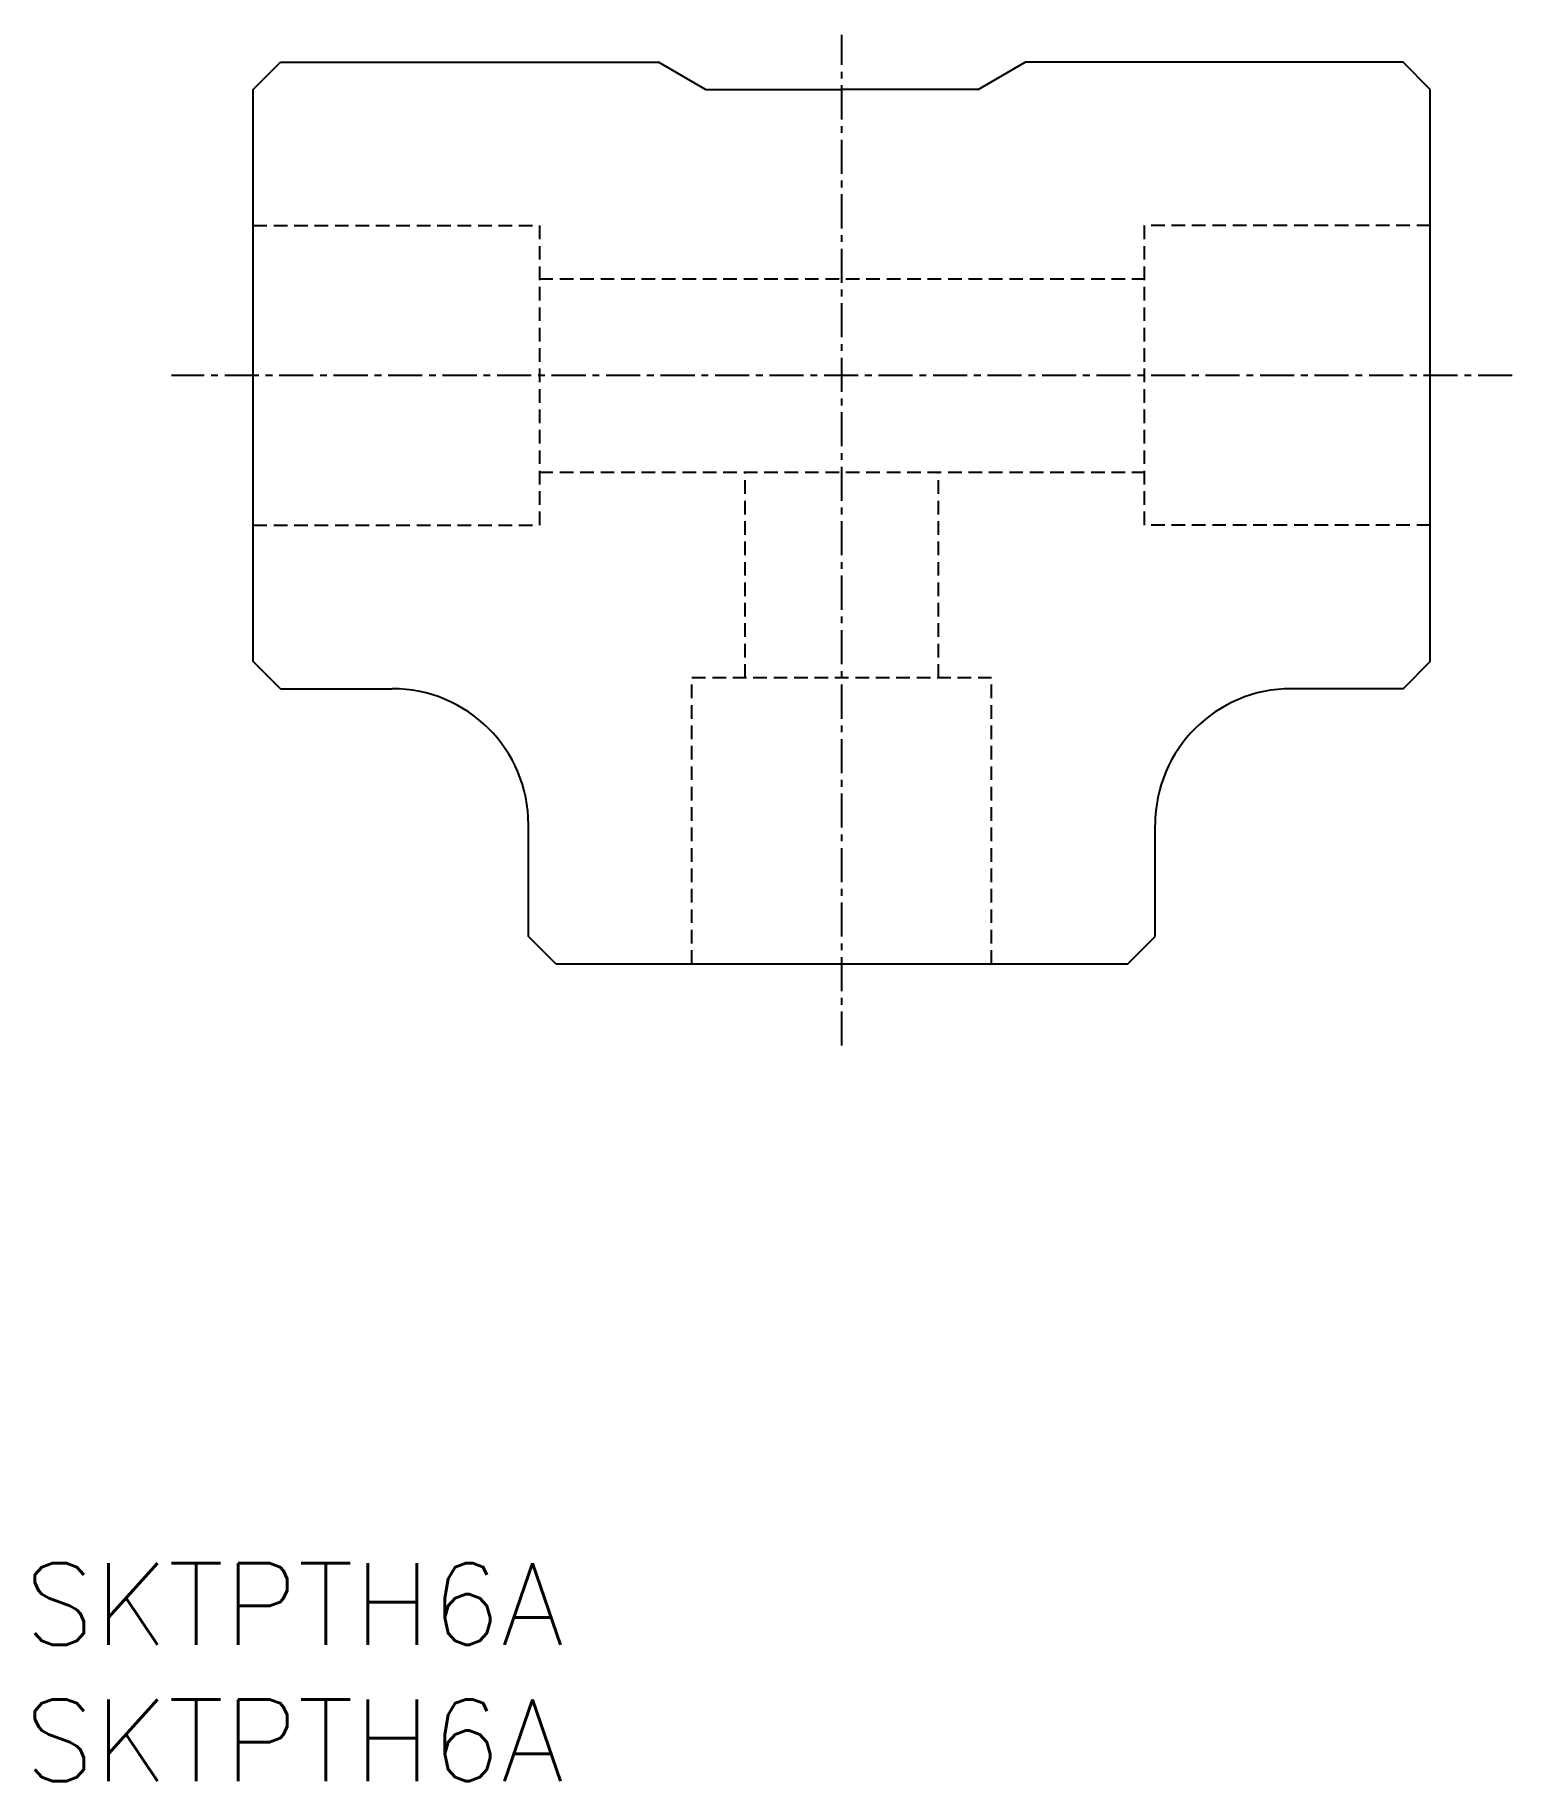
# Model space of a CAD drawing. Extents: x 0.4 to 54.6, y 0 to 64.1.
import ezdxf

# ---------------------------------------------------------------- set-up
doc = ezdxf.new("R2010")
doc.units = 0
doc.linetypes.add('CENTER', pattern=[2, 1.25, -0.25, 0.25, -0.25])
doc.linetypes.add('DASHED', pattern=[0.75, 0.5, -0.25])
doc.layers.get('0').update_dxf_attribs({"linetype": 'CONTINUOUS'})
doc.layers.add('CENTER', color=1, linetype='CENTER')
doc.styles.get("Standard").update_dxf_attribs({"font": 'txt.shx'})

# ---------------------------------------------------------------- blocks, each defined once
blk = doc.blocks.new('*U6')
at = {"color": 7, "linetype": 'CONTINUOUS'}
blk.add_text('SKTPTH6A', height=3, dxfattribs=at).set_placement((0, 0))
blk = doc.blocks.new('*U7')
at = {"color": 7, "linetype": 'CONTINUOUS'}
blk.add_text('SKTPTH6A', height=3, dxfattribs=at).set_placement((0, 5))

msp = doc.modelspace()

# ---------------------------------------------------------------- linework, layer by layer
at = {"color": 7, "linetype": 'CONTINUOUS'}
for p, q in [((8.4, 62.1), (9.4, 63.1)), ((9.4, 63.1), (23.268, 63.1)), ((25, 62.1), (23.268, 63.1)), ((35, 62.1), (36.732, 63.1)), ((50.6, 63.1), (36.732, 63.1)), ((51.6, 62.1), (50.6, 63.1)), ((8.4, 41.1), (8.4, 62.1)), ((25, 62.1), (30, 62.1)), ((35, 62.1), (30, 62.1)), ((51.6, 41.1), (51.6, 62.1)), ((9.4, 40.1), (8.4, 41.1)), ((50.6, 40.1), (51.6, 41.1)), ((9.4, 40.1), (13.5, 40.1)), ((50.6, 40.1), (46.5, 40.1)), ((18.5, 31), (18.5, 35.1)), ((41.5, 31), (41.5, 35.1)), ((19.5, 30), (18.5, 31)), ((40.5, 30), (41.5, 31)), ((19.5, 30), (40.5, 30))]:
    msp.add_line(p, q, dxfattribs=at)
at = {"color": 3, "linetype": 'DASHED'}
for p, q in [((8.4, 57.1), (18.9, 57.1)), ((18.9, 57.1), (18.9, 46.1)), ((41.1, 57.1), (41.1, 46.1)), ((51.6, 57.1), (41.1, 57.1)), ((18.9, 55.15), (41.1, 55.15)), ((18.9, 48.05), (41.1, 48.05)), ((26.45, 40.5), (26.45, 48.05)), ((33.55, 40.5), (33.55, 48.05)), ((8.4, 46.1), (18.9, 46.1)), ((51.6, 46.1), (41.1, 46.1)), ((24.5, 30), (24.5, 40.5)), ((35.5, 40.5), (24.5, 40.5)), ((35.5, 30), (35.5, 40.5))]:
    msp.add_line(p, q, dxfattribs=at)
at = {"color": 7, "linetype": 'CONTINUOUS'}
for centre, start, end in [((13.5, 35.1), 0, 90), ((46.5, 35.1), 90, 180)]:
    msp.add_arc(centre, 5, start, end, dxfattribs=at)
at = {"layer": 'CENTER', "color": 1, "linetype": 'CENTER'}
for p, q in [((30, 27), (30, 64.1)), ((54.6, 51.6), (5.4, 51.6))]:
    msp.add_line(p, q, dxfattribs=at)

# ---------------------------------------------------------------- block references
at = {"color": 7, "linetype": 'CONTINUOUS'}
for name in ['*U7', '*U6']:
    msp.add_blockref(name, (0, 0), dxfattribs=at)

doc.saveas('drawing.dxf')
